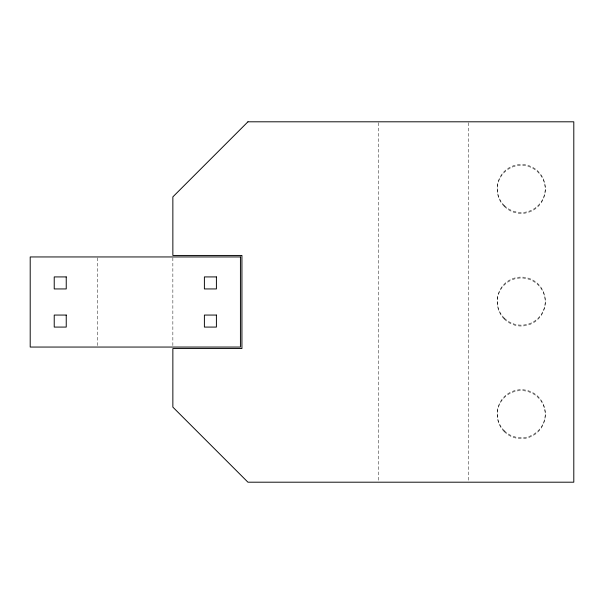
<?xml version="1.0" encoding="UTF-8"?>
<svg xmlns="http://www.w3.org/2000/svg" width="604" height="604" viewBox="0 0 604 604"><rect width="100%" height="100%" fill="white"/><g stroke="black" fill="none" stroke-linecap="round" stroke-linejoin="round"><path stroke-width="0.45" stroke-dasharray="3.02 2.27" d="M468.681 122.748L468.681 482.196M378.587 122.748L378.587 481.252M172.857 257.885L172.857 347.051M97.772 257.885L97.772 347.051M504.249 430.72A24.024 24.024 0 0 0 544.453 419.954A24.024 24.024 0 0 0 515.023 390.524A24.024 24.024 0 0 0 504.249 430.72M504.249 431.611A24.024 24.024 0 0 0 544.453 420.845A24.024 24.024 0 0 0 515.023 391.415A24.024 24.024 0 0 0 504.249 431.611M504.249 206.364A24.024 24.024 0 0 0 544.453 195.598A24.024 24.024 0 0 0 515.023 166.168A24.024 24.024 0 0 0 504.249 206.364M504.249 318.988A24.024 24.024 0 0 0 544.453 308.221A24.024 24.024 0 0 0 515.023 278.791A24.024 24.024 0 0 0 504.249 318.988M504.249 205.473A24.024 24.024 0 0 0 544.453 194.707A24.024 24.024 0 0 0 515.023 165.277A24.024 24.024 0 0 0 504.249 205.473M504.249 318.097A24.024 24.024 0 0 0 544.453 307.33A24.024 24.024 0 0 0 515.023 277.9A24.024 24.024 0 0 0 504.249 318.097"/><path stroke-width="0.91" d="M247.942 121.804L172.857 196.881L172.857 255.447L241.932 255.447L241.932 348.553L172.857 348.553L172.857 407.119L247.942 482.196L573.8 482.196L573.8 121.804L247.942 121.804M240.43 256.949L30.2 256.949L30.2 347.051L240.43 347.051L240.43 256.949M66.236 276.919L54.224 276.919L54.224 288.938L66.236 288.938L66.236 276.919M216.406 276.919L204.394 276.919L204.394 288.938L216.406 288.938L216.406 276.919M66.236 315.062L54.224 315.062L54.224 327.081L66.236 327.081L66.236 315.062M216.406 315.062L204.394 315.062L204.394 327.081L216.406 327.081L216.406 315.062"/></g></svg>
